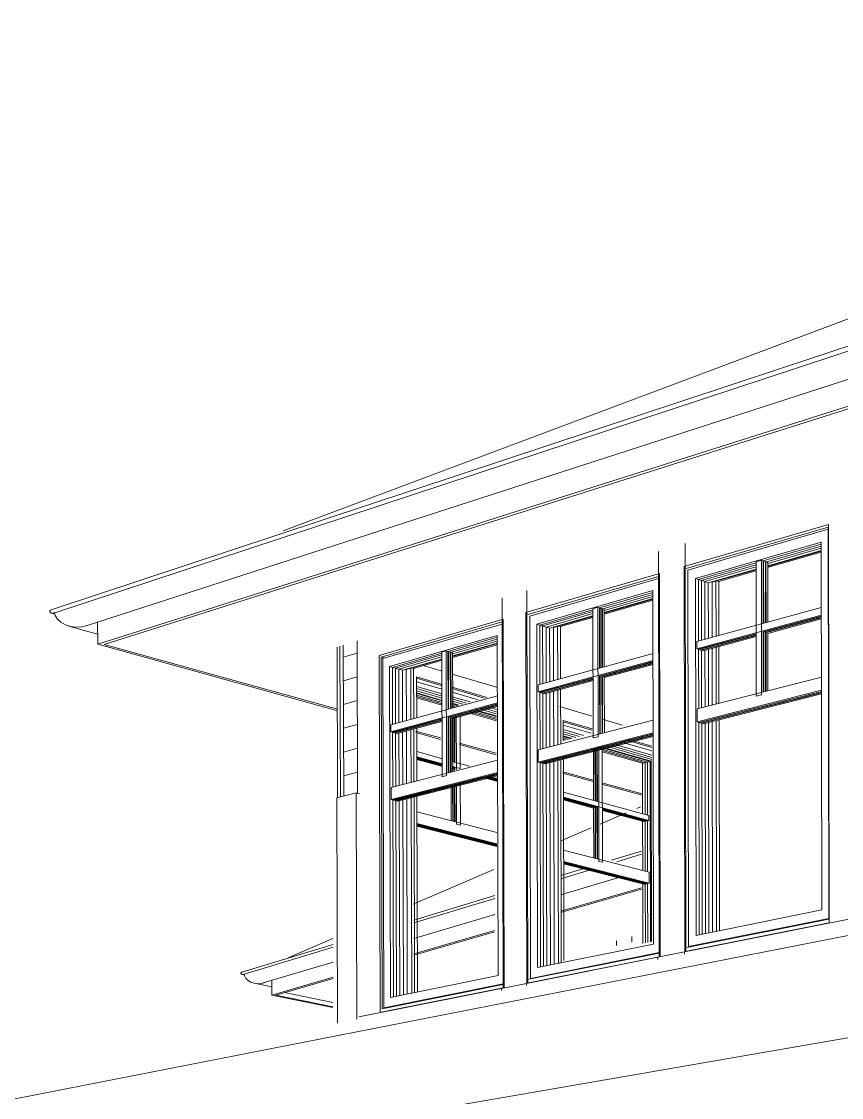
# Model space of a CAD drawing. Header units: inches. Extents: x 205 to 211, y -138 to -29.
# Drawn here: x 210.0512 to 210.3104, y -30.7502 to -30.41 of the extents above; entities that cross this region are included whole.
import ezdxf

# ---------------------------------------------------------------- set-up
doc = ezdxf.new("R2010")
doc.units = ezdxf.units.IN
doc.header["$MEASUREMENT"] = 0
for name, color, linetype, lineweight in [('A-GLAZ', 151, 'Continuous', 13), ('A-ROOF', 132, 'Continuous', 13), ('A-ROOF-OTLN', 132, 'Continuous', 9), ('A-WALL', 113, 'Continuous', 13), ('A-WALL-PATT', 111, 'Continuous', 13)]:
    doc.layers.add(name, color=color, linetype=linetype, lineweight=lineweight)

# ---------------------------------------------------------------- blocks, each defined once
blk = doc.blocks.new('FP_155-Looking Southeast')
at = {"layer": 'A-WALL-PATT', "lineweight": 9}
for p, q in [((-513.90922, -30.61092), (-513.90487, -30.60964)), ((-513.9092, -30.61842), (-513.90484, -30.61717)), ((-513.90917, -30.62593), (-513.90482, -30.6247)), ((-513.90915, -30.63343), (-513.9048, -30.63223)), ((-513.90913, -30.64093), (-513.90477, -30.63976)), ((-513.9091, -30.64843), (-513.90475, -30.64728))]:
    blk.add_line(p, q, dxfattribs=at)

msp = doc.modelspace()

# ---------------------------------------------------------------- linework, layer by layer
at = {"layer": 'A-GLAZ', "lineweight": 9}
for p, q in [((210.26068, -30.58227), (210.30632, -30.56897)), ((210.26129, -30.58291), (210.30623, -30.56984)), ((210.30623, -30.56984), (210.30638, -30.69375)), ((210.30632, -30.56897), (210.30647, -30.69498)), ((210.30624, -30.57053), (210.26188, -30.58341)), ((210.26102, -30.57502), (210.26125, -30.70401)), ((210.26427, -30.58605), (210.30401, -30.5746)), ((210.30401, -30.57523), (210.28563, -30.58051)), ((210.30401, -30.57523), (210.28563, -30.58051)), ((210.28563, -30.58051), (210.30401, -30.57523)), ((210.28636, -30.58089), (210.30401, -30.57582)), ((210.30401, -30.5765), (210.28709, -30.58135)), ((210.30401, -30.5746), (210.30416, -30.69086)), ((210.25277, -30.70571), (210.25253, -30.57754)), ((210.30399, -30.57777), (210.28707, -30.5826)), ((210.304, -30.57722), (210.28708, -30.58206)), ((210.304, -30.57741), (210.28708, -30.58224)), ((210.26089, -30.70409), (210.26068, -30.58227)), ((210.26188, -30.58341), (210.26209, -30.70246)), ((210.28343, -30.58114), (210.26523, -30.58637)), ((210.28343, -30.58114), (210.26523, -30.58637)), ((210.26523, -30.58637), (210.28343, -30.58114)), ((210.26614, -30.58669), (210.28342, -30.58173)), ((210.28342, -30.5824), (210.2672, -30.58705)), ((210.28341, -30.58311), (210.2683, -30.58743)), ((210.28341, -30.58329), (210.26949, -30.58727)), ((210.21068, -30.59685), (210.25289, -30.58454)), ((210.21127, -30.59746), (210.25254, -30.58546)), ((210.25254, -30.58612), (210.21185, -30.59794)), ((210.25289, -30.58454), (210.25312, -30.70564)), ((210.26447, -30.69892), (210.26427, -30.58605)), ((210.26427, -30.58605), (210.26523, -30.58637)), ((210.26523, -30.58637), (210.26526, -30.60583)), ((210.26614, -30.58669), (210.26523, -30.58637)), ((210.26523, -30.58637), (210.26526, -30.60583)), ((210.26526, -30.60583), (210.26523, -30.58637)), ((210.26523, -30.58637), (210.2672, -30.58705)), ((210.26618, -30.60557), (210.26614, -30.58669)), ((210.27073, -30.58688), (210.27075, -30.60423)), ((210.27075, -30.60423), (210.27073, -30.58688)), ((210.27102, -30.5868), (210.27163, -30.58701)), ((210.2834, -30.58365), (210.27163, -30.58701)), ((210.21099, -30.58987), (210.21129, -30.714)), ((210.21407, -30.6005), (210.25083, -30.58991)), ((210.25083, -30.58991), (210.25104, -30.70165)), ((210.2683, -30.58743), (210.2672, -30.58705)), ((210.2672, -30.58705), (210.26723, -30.60527)), ((210.2683, -30.58743), (210.26833, -30.60495)), ((210.26949, -30.58727), (210.26917, -30.58716)), ((210.26949, -30.58727), (210.26951, -30.6046)), ((210.27163, -30.58701), (210.27166, -30.60397)), ((210.20343, -30.71556), (210.20312, -30.59221)), ((210.25083, -30.59051), (210.23391, -30.59537)), ((210.25083, -30.59051), (210.23391, -30.59537)), ((210.23391, -30.59537), (210.25083, -30.59051)), ((210.23465, -30.59573), (210.25082, -30.59109)), ((210.25079, -30.59296), (210.23535, -30.59737)), ((210.2508, -30.59261), (210.23537, -30.59702)), ((210.25082, -30.59174), (210.23538, -30.59617)), ((210.25081, -30.59243), (210.23538, -30.59685)), ((210.21096, -30.71406), (210.21068, -30.59685)), ((210.23183, -30.59597), (210.21503, -30.6008)), ((210.23183, -30.59597), (210.21503, -30.6008)), ((210.21503, -30.6008), (210.23183, -30.59597)), ((210.21595, -30.60109), (210.23182, -30.59654)), ((210.16431, -30.61037), (210.20347, -30.59895)), ((210.16487, -30.61096), (210.20314, -30.59983)), ((210.20314, -30.60047), (210.16545, -30.61141)), ((210.20347, -30.59895), (210.20376, -30.7155)), ((210.21185, -30.59794), (210.21213, -30.7125)), ((210.23182, -30.59719), (210.21701, -30.60143)), ((210.23181, -30.59786), (210.21815, -30.60177)), ((210.23181, -30.59804), (210.21936, -30.6016)), ((210.23179, -30.59839), (210.2216, -30.6013)), ((210.21432, -30.70911), (210.21407, -30.6005)), ((210.21407, -30.6005), (210.21503, -30.6008)), ((210.21503, -30.6008), (210.21507, -30.61953)), ((210.21595, -30.60109), (210.21503, -30.6008)), ((210.21503, -30.6008), (210.21507, -30.61953)), ((210.21507, -30.61953), (210.21503, -30.6008)), ((210.21503, -30.6008), (210.21701, -30.60143)), ((210.21599, -30.61926), (210.21595, -30.60109)), ((210.21701, -30.60143), (210.21705, -30.61896)), ((210.21815, -30.60177), (210.21703, -30.60142)), ((210.21815, -30.60177), (210.21819, -30.61863)), ((210.21936, -30.6016), (210.21905, -30.6015)), ((210.21936, -30.6016), (210.2194, -30.61828)), ((210.22069, -30.60119), (210.22073, -30.61789)), ((210.22073, -30.61789), (210.22069, -30.60119)), ((210.22098, -30.6011), (210.2216, -30.6013)), ((210.2216, -30.6013), (210.22164, -30.61763)), ((210.15743, -30.65397), (210.15729, -30.60582)), ((210.16751, -30.6139), (210.20162, -30.60408)), ((210.20161, -30.60466), (210.18601, -30.60915)), ((210.20161, -30.60466), (210.18601, -30.60915)), ((210.18601, -30.60915), (210.20161, -30.60466)), ((210.18674, -30.60948), (210.20161, -30.60521)), ((210.20156, -30.60702), (210.18744, -30.61105)), ((210.20158, -30.60668), (210.18746, -30.61072)), ((210.20159, -30.60651), (210.18747, -30.61055)), ((210.2016, -30.60584), (210.18748, -30.60989)), ((210.20162, -30.60408), (210.20189, -30.71163)), ((210.16464, -30.72331), (210.16431, -30.61037)), ((210.16431, -30.61037), (210.16458, -30.61045)), ((210.18403, -30.60971), (210.16847, -30.61418)), ((210.18403, -30.60971), (210.16847, -30.61418)), ((210.16847, -30.61418), (210.18403, -30.60971)), ((210.1694, -30.61445), (210.18402, -30.61026)), ((210.26526, -30.60847), (210.2653, -30.62717)), ((210.26526, -30.60847), (210.2653, -30.62717)), ((210.2653, -30.62717), (210.26526, -30.60847)), ((210.26621, -30.62693), (210.26618, -30.60865)), ((210.26724, -30.6088), (210.26727, -30.62664)), ((210.26834, -30.60848), (210.26837, -30.62634)), ((210.26952, -30.60814), (210.26955, -30.62602)), ((210.27076, -30.60777), (210.27079, -30.62567)), ((210.27079, -30.62567), (210.27076, -30.60777)), ((210.27166, -30.60752), (210.27169, -30.62542)), ((210.16521, -30.72209), (210.16487, -30.61096)), ((210.16487, -30.61096), (210.16593, -30.61127)), ((210.16545, -30.61141), (210.16578, -30.7218)), ((210.16782, -30.71855), (210.16751, -30.6139)), ((210.16751, -30.6139), (210.16847, -30.61418)), ((210.18402, -30.61088), (210.17046, -30.61477)), ((210.18401, -30.61154), (210.17163, -30.61508)), ((210.184, -30.61171), (210.17286, -30.61489)), ((210.18398, -30.61204), (210.17517, -30.61456)), ((210.1839, -30.61529), (210.17818, -30.6136)), ((210.16847, -30.61418), (210.16853, -30.63223)), ((210.1694, -30.61445), (210.16847, -30.61418)), ((210.16847, -30.61418), (210.16853, -30.63223)), ((210.16853, -30.63223), (210.16847, -30.61418)), ((210.16847, -30.61418), (210.17046, -30.61477)), ((210.16945, -30.63196), (210.1694, -30.61445)), ((210.17046, -30.61477), (210.17051, -30.63166)), ((210.17163, -30.61508), (210.1705, -30.61475)), ((210.17163, -30.61508), (210.17167, -30.63132)), ((210.17286, -30.61489), (210.17254, -30.6148)), ((210.17286, -30.61489), (210.17291, -30.63097)), ((210.17426, -30.61446), (210.17431, -30.63056)), ((210.17431, -30.63056), (210.17426, -30.61446)), ((210.17455, -30.61437), (210.17517, -30.61456)), ((210.17517, -30.61456), (210.17522, -30.6303)), ((210.17614, -30.62997), (210.1761, -30.61717)), ((210.1761, -30.61717), (210.18391, -30.61946)), ((210.20141, -30.62046), (210.18734, -30.6163)), ((210.18389, -30.62315), (210.17608, -30.62089)), ((210.17609, -30.61873), (210.1839, -30.621)), ((210.17609, -30.6202), (210.1839, -30.62246)), ((210.1761, -30.61761), (210.18391, -30.61989)), ((210.18391, -30.61989), (210.1761, -30.61761)), ((210.18735, -30.62046), (210.19826, -30.62365)), ((210.18735, -30.62089), (210.1975, -30.62386)), ((210.1975, -30.62386), (210.18735, -30.62089)), ((210.17607, -30.62336), (210.18388, -30.62561)), ((210.17607, -30.62336), (210.18388, -30.62561)), ((210.18388, -30.62561), (210.17607, -30.62336)), ((210.18388, -30.62604), (210.17607, -30.62381)), ((210.18389, -30.62449), (210.17608, -30.62224)), ((210.17608, -30.62245), (210.18389, -30.62469)), ((210.18389, -30.62518), (210.17608, -30.62294)), ((210.17609, -30.62156), (210.1839, -30.62381)), ((210.18734, -30.622), (210.19555, -30.62439)), ((210.19182, -30.62544), (210.18734, -30.62414)), ((210.18735, -30.62346), (210.19303, -30.62511)), ((210.21508, -30.62206), (210.21512, -30.64006)), ((210.21508, -30.62206), (210.21512, -30.64006)), ((210.21512, -30.64006), (210.21508, -30.62206)), ((210.21604, -30.63981), (210.216, -30.62223)), ((210.21706, -30.62236), (210.2171, -30.63953)), ((210.2182, -30.62203), (210.21824, -30.63922)), ((210.21941, -30.62168), (210.21945, -30.63889)), ((210.22074, -30.62129), (210.22077, -30.63852)), ((210.22077, -30.63852), (210.22074, -30.62129)), ((210.22164, -30.62104), (210.22168, -30.63827)), ((210.18818, -30.62641), (210.18733, -30.62617)), ((210.18733, -30.62659), (210.18749, -30.62664)), ((210.18733, -30.62659), (210.18749, -30.62664)), ((210.18749, -30.62664), (210.18733, -30.62659)), ((210.18734, -30.62481), (210.19067, -30.62577)), ((210.18947, -30.6261), (210.18734, -30.62548)), ((210.18734, -30.62568), (210.18912, -30.6262)), ((210.1965, -30.62745), (210.20141, -30.62887)), ((210.20141, -30.62821), (210.19765, -30.62713)), ((210.19886, -30.6268), (210.20141, -30.62754)), ((210.23154, -30.62959), (210.22137, -30.62659)), ((210.20139, -30.63106), (210.19254, -30.62853)), ((210.19332, -30.62831), (210.20139, -30.63063)), ((210.19332, -30.62831), (210.20139, -30.63063)), ((210.20139, -30.63063), (210.19332, -30.62831)), ((210.2014, -30.63021), (210.19408, -30.62811)), ((210.19495, -30.62788), (210.2014, -30.62973)), ((210.2014, -30.62954), (210.1953, -30.62778)), ((210.22248, -30.63743), (210.22247, -30.63095)), ((210.22247, -30.63095), (210.23155, -30.6336)), ((210.2411, -30.63242), (210.23509, -30.63064)), ((210.2708, -30.63092), (210.27091, -30.69753)), ((210.27091, -30.69753), (210.2708, -30.63092)), ((210.2717, -30.63068), (210.27181, -30.69734)), ((210.17292, -30.63425), (210.17296, -30.65083)), ((210.17432, -30.63384), (210.17436, -30.65044)), ((210.17436, -30.65044), (210.17432, -30.63384)), ((210.17523, -30.63358), (210.17527, -30.65019)), ((210.17619, -30.64989), (210.17615, -30.63326)), ((210.22246, -30.63136), (210.23154, -30.63401)), ((210.23154, -30.63401), (210.22246, -30.63136)), ((210.22246, -30.63244), (210.23133, -30.63502)), ((210.22246, -30.63386), (210.22881, -30.6357)), ((210.2653, -30.63158), (210.26542, -30.69872)), ((210.2653, -30.63158), (210.26542, -30.69872)), ((210.26542, -30.69872), (210.2653, -30.63158)), ((210.26633, -30.69852), (210.26622, -30.63175)), ((210.26728, -30.63188), (210.26739, -30.6983)), ((210.26837, -30.63159), (210.26849, -30.69806)), ((210.26956, -30.63127), (210.26967, -30.6978)), ((210.16854, -30.63467), (210.16859, -30.65201)), ((210.16854, -30.63467), (210.16859, -30.65201)), ((210.16859, -30.65201), (210.16854, -30.63467)), ((210.16951, -30.65176), (210.16946, -30.63482)), ((210.17052, -30.63493), (210.17057, -30.65148)), ((210.17168, -30.6346), (210.17173, -30.65116)), ((210.22244, -30.6369), (210.22329, -30.63714)), ((210.22244, -30.6369), (210.22329, -30.63714)), ((210.22329, -30.63714), (210.22244, -30.6369)), ((210.2225, -30.63734), (210.22244, -30.63732)), ((210.22761, -30.63601), (210.22245, -30.63452)), ((210.22526, -30.63663), (210.22245, -30.63582)), ((210.22245, -30.63601), (210.22491, -30.63672)), ((210.22404, -30.63694), (210.22245, -30.63649)), ((210.22246, -30.63516), (210.22646, -30.63632)), ((210.24054, -30.63769), (210.2505, -30.64059)), ((210.24248, -30.6372), (210.2505, -30.63954)), ((210.2505, -30.63954), (210.24248, -30.6372)), ((210.24323, -30.63701), (210.25051, -30.63913)), ((210.2505, -30.6352), (210.2503, -30.63514)), ((210.23201, -30.64006), (210.23171, -30.63998)), ((210.2325, -30.63978), (210.23261, -30.63981)), ((210.2325, -30.63978), (210.23261, -30.63981)), ((210.23261, -30.63981), (210.2325, -30.63978)), ((210.23412, -30.63937), (210.24992, -30.64391)), ((210.25024, -30.64382), (210.23446, -30.63928)), ((210.24906, -30.64413), (210.23479, -30.64003)), ((210.23479, -30.64044), (210.24831, -30.64431)), ((210.23479, -30.64044), (210.24831, -30.64431)), ((210.24831, -30.64431), (210.23479, -30.64044)), ((210.24753, -30.64451), (210.23479, -30.64086)), ((210.23567, -30.63897), (210.2505, -30.64325)), ((210.2505, -30.64262), (210.23681, -30.63867)), ((210.23802, -30.63836), (210.2505, -30.64197)), ((210.21513, -30.6443), (210.21528, -30.7089)), ((210.21513, -30.6443), (210.21528, -30.7089)), ((210.21528, -30.7089), (210.21513, -30.6443)), ((210.2162, -30.70871), (210.21605, -30.64445)), ((210.21711, -30.64457), (210.21726, -30.70848)), ((210.21825, -30.64426), (210.21839, -30.70824)), ((210.21946, -30.64394), (210.21961, -30.70798)), ((210.22079, -30.64357), (210.22093, -30.70768)), ((210.22093, -30.70768), (210.22079, -30.64357)), ((210.22169, -30.64333), (210.22184, -30.70749)), ((210.22264, -30.70682), (210.22249, -30.64251)), ((210.24831, -30.64431), (210.24753, -30.64451)), ((210.24756, -30.66049), (210.24753, -30.64451)), ((210.24906, -30.64413), (210.24831, -30.64431)), ((210.24831, -30.64431), (210.24902, -30.64414)), ((210.24831, -30.64431), (210.24834, -30.66071)), ((210.24831, -30.64431), (210.24834, -30.66071)), ((210.24834, -30.66071), (210.24831, -30.64431)), ((210.24902, -30.64414), (210.24992, -30.64391)), ((210.24909, -30.66092), (210.24906, -30.64413)), ((210.24992, -30.64391), (210.25003, -30.70094)), ((210.25049, -30.64375), (210.25024, -30.64382)), ((210.25035, -30.70087), (210.25024, -30.64382)), ((210.17638, -30.71667), (210.17621, -30.65478)), ((210.1686, -30.65609), (210.16878, -30.71835)), ((210.1686, -30.65609), (210.16878, -30.71835)), ((210.16878, -30.71835), (210.1686, -30.65609)), ((210.1697, -30.71815), (210.16952, -30.65623)), ((210.17058, -30.65634), (210.17076, -30.71793)), ((210.17174, -30.65603), (210.17192, -30.71768)), ((210.17298, -30.6557), (210.17316, -30.71741)), ((210.17438, -30.65531), (210.17455, -30.71711)), ((210.17455, -30.71711), (210.17438, -30.65531)), ((210.17529, -30.65507), (210.17546, -30.71691)), ((210.24759, -30.6784), (210.24756, -30.66285)), ((210.24834, -30.66276), (210.24837, -30.67861)), ((210.24834, -30.66276), (210.24837, -30.67861)), ((210.24837, -30.67861), (210.24834, -30.66276)), ((210.24912, -30.67881), (210.24909, -30.66266)), ((210.24764, -30.70143), (210.2476, -30.68267)), ((210.24838, -30.68258), (210.24842, -30.70127)), ((210.24838, -30.68258), (210.24842, -30.70127)), ((210.24842, -30.70127), (210.24838, -30.68258)), ((210.24917, -30.70111), (210.24913, -30.68249)), ((210.30416, -30.69086), (210.26447, -30.69892)), ((210.25231, -30.70581), (210.31481, -30.69332)), ((210.30638, -30.69375), (210.2615, -30.70276)), ((210.2615, -30.70391), (210.30647, -30.69492)), ((210.26209, -30.70246), (210.30638, -30.69357)), ((210.25104, -30.70165), (210.21432, -30.70911)), ((210.23926, -30.70207), (210.23926, -30.70059)), ((210.24419, -30.69923), (210.24419, -30.70107)), ((210.26248, -30.70256), (210.26209, -30.70246)), ((210.20297, -30.71566), (210.26079, -30.70411)), ((210.25276, -30.70451), (210.21154, -30.71279)), ((210.21155, -30.71389), (210.25277, -30.70565)), ((210.21213, -30.7125), (210.25276, -30.70434)), ((210.25231, -30.70649), (210.25231, -30.70581)), ((210.26079, -30.70411), (210.26079, -30.7048)), ((210.20189, -30.71163), (210.16782, -30.71855)), ((210.21252, -30.71258), (210.21213, -30.7125)), ((210.1578, -30.72469), (210.21083, -30.71409)), ((210.16492, -30.72321), (210.20344, -30.71551)), ((210.20343, -30.71441), (210.16521, -30.72209)), ((210.16578, -30.7218), (210.20343, -30.71424)), ((210.20297, -30.71632), (210.20297, -30.71566)), ((210.21083, -30.71409), (210.21083, -30.71475)), ((210.16617, -30.72188), (210.16578, -30.7218))]:
    msp.add_line(p, q, dxfattribs=at)
at = {"layer": 'A-GLAZ'}
for p, q in [((210.28508, -30.58031), (210.28343, -30.58079)), ((210.28343, -30.58079), (210.28349, -30.62329)), ((210.28515, -30.62286), (210.28508, -30.58031)), ((210.28508, -30.58031), (210.28563, -30.58051)), ((210.28563, -30.58051), (210.28566, -30.60027)), ((210.28581, -30.58057), (210.28563, -30.58063)), ((210.28584, -30.60022), (210.28581, -30.58057)), ((210.28581, -30.58057), (210.28636, -30.58077)), ((210.28636, -30.58077), (210.28639, -30.60006)), ((210.28654, -30.58083), (210.28636, -30.58088)), ((210.28657, -30.60001), (210.28654, -30.58083)), ((210.28654, -30.58083), (210.28709, -30.58103)), ((210.28709, -30.58103), (210.28712, -30.59985)), ((210.23336, -30.59519), (210.23183, -30.59563)), ((210.23183, -30.59563), (210.23192, -30.6365)), ((210.23345, -30.63611), (210.23336, -30.59519)), ((210.23336, -30.59519), (210.23391, -30.59537)), ((210.23391, -30.59537), (210.23395, -30.61438)), ((210.2341, -30.59543), (210.23391, -30.59549)), ((210.23414, -30.61432), (210.2341, -30.59543)), ((210.2341, -30.59543), (210.23465, -30.59561)), ((210.23465, -30.59561), (210.23469, -30.61417)), ((210.23483, -30.59567), (210.23465, -30.59573)), ((210.23487, -30.61411), (210.23483, -30.59567)), ((210.23483, -30.59567), (210.23538, -30.59585)), ((210.23538, -30.59585), (210.23542, -30.61396)), ((210.30404, -30.59526), (210.26471, -30.60599)), ((210.26471, -30.60829), (210.30404, -30.59763)), ((210.30404, -30.59797), (210.28566, -30.60294)), ((210.28566, -30.60306), (210.30404, -30.59808)), ((210.30404, -30.59842), (210.28639, -30.60319)), ((210.28639, -30.6033), (210.30404, -30.59853)), ((210.30403, -30.59886), (210.28712, -30.60343)), ((210.28346, -30.60354), (210.26526, -30.60847)), ((210.26545, -30.60853), (210.28346, -30.60365)), ((210.28566, -30.60294), (210.28569, -30.62194)), ((210.28587, -30.62189), (210.28585, -30.60289)), ((210.28639, -30.60319), (210.28642, -30.62174)), ((210.2866, -30.62169), (210.28658, -30.60314)), ((210.28712, -30.60343), (210.28715, -30.62154)), ((210.26471, -30.60599), (210.26471, -30.60829)), ((210.28346, -30.60398), (210.266, -30.60871)), ((210.26618, -30.60877), (210.28346, -30.60409)), ((210.28345, -30.60442), (210.26673, -30.60894)), ((210.18545, -30.60898), (210.18403, -30.60939)), ((210.18403, -30.60939), (210.18414, -30.64874)), ((210.18556, -30.64838), (210.18545, -30.60898)), ((210.18545, -30.60898), (210.18601, -30.60915)), ((210.18619, -30.6092), (210.186, -30.60925)), ((210.18601, -30.60915), (210.18605, -30.62745)), ((210.18624, -30.62739), (210.18619, -30.6092)), ((210.18619, -30.6092), (210.18674, -30.60937)), ((210.18674, -30.60937), (210.18679, -30.62723)), ((210.18693, -30.60942), (210.18674, -30.60948)), ((210.18698, -30.62718), (210.18693, -30.60942)), ((210.18693, -30.60942), (210.18748, -30.60959)), ((210.18748, -30.60959), (210.18753, -30.62702)), ((210.25086, -30.60977), (210.21452, -30.61969)), ((210.26526, -30.60847), (210.26471, -30.60829)), ((210.26545, -30.60842), (210.26545, -30.60853)), ((210.266, -30.60871), (210.26545, -30.60853)), ((210.26618, -30.60865), (210.26618, -30.60877)), ((210.26673, -30.60894), (210.26618, -30.60877)), ((210.21453, -30.6219), (210.25087, -30.61205)), ((210.25087, -30.61237), (210.23396, -30.61695)), ((210.23396, -30.61706), (210.25087, -30.61248)), ((210.23469, -30.61728), (210.25086, -30.61291)), ((210.25086, -30.6128), (210.2347, -30.61717)), ((210.25086, -30.61323), (210.23543, -30.6174)), ((210.23396, -30.61695), (210.234, -30.63521)), ((210.23418, -30.63516), (210.23414, -30.6169)), ((210.2347, -30.61717), (210.23473, -30.63501)), ((210.23492, -30.63497), (210.23488, -30.61712)), ((210.23543, -30.6174), (210.23547, -30.63482)), ((210.30406, -30.61723), (210.26475, -30.62732)), ((210.21452, -30.61969), (210.21453, -30.6219)), ((210.23187, -30.61751), (210.21508, -30.62206)), ((210.21526, -30.62212), (210.23187, -30.61762)), ((210.23187, -30.61794), (210.21582, -30.62228)), ((210.216, -30.62234), (210.23187, -30.61804)), ((210.23187, -30.61836), (210.21655, -30.6225)), ((210.20166, -30.62319), (210.16797, -30.63239)), ((210.21508, -30.62206), (210.21453, -30.6219)), ((210.21526, -30.62201), (210.21526, -30.62212)), ((210.21582, -30.62228), (210.21526, -30.62212)), ((210.216, -30.62223), (210.216, -30.62234)), ((210.21655, -30.6225), (210.216, -30.62234)), ((210.26475, -30.63141), (210.30407, -30.62143)), ((210.30407, -30.62175), (210.2653, -30.63158)), ((210.26549, -30.63163), (210.30407, -30.62185)), ((210.30407, -30.62217), (210.26604, -30.6318)), ((210.26622, -30.63185), (210.30407, -30.62227)), ((210.30406, -30.62259), (210.26677, -30.63202)), ((210.28349, -30.62329), (210.28515, -30.62286)), ((210.16798, -30.63452), (210.20167, -30.62539)), ((210.20166, -30.6257), (210.18606, -30.62992)), ((210.18606, -30.63003), (210.20166, -30.6258)), ((210.20166, -30.62611), (210.1868, -30.63013)), ((210.1868, -30.63023), (210.20166, -30.62622)), ((210.18733, -30.62665), (210.18742, -30.62662)), ((210.18749, -30.62664), (210.18742, -30.62662)), ((210.20166, -30.62653), (210.18754, -30.63034)), ((210.18757, -30.62658), (210.18802, -30.62646)), ((210.1881, -30.62648), (210.18802, -30.62646)), ((210.18817, -30.62642), (210.18863, -30.62629)), ((210.1887, -30.62631), (210.18863, -30.62629)), ((210.26475, -30.62732), (210.26475, -30.63141)), ((210.18408, -30.63046), (210.16854, -30.63467)), ((210.16872, -30.63472), (210.18408, -30.63056)), ((210.18408, -30.63087), (210.16927, -30.63487)), ((210.16946, -30.63492), (210.18408, -30.63097)), ((210.18606, -30.62992), (210.18611, -30.64751)), ((210.18629, -30.64746), (210.18625, -30.62987)), ((210.1868, -30.63013), (210.18685, -30.64731)), ((210.18703, -30.64726), (210.18698, -30.63008)), ((210.18743, -30.62998), (210.18747, -30.6439)), ((210.18754, -30.63034), (210.18758, -30.64712)), ((210.18762, -30.64394), (210.18758, -30.62994)), ((210.18803, -30.62982), (210.18807, -30.64407)), ((210.18822, -30.64411), (210.18818, -30.62978)), ((210.18863, -30.62966), (210.18868, -30.64646)), ((210.1899, -30.64613), (210.18986, -30.62931)), ((210.2509, -30.63088), (210.21457, -30.64021)), ((210.16797, -30.63239), (210.16798, -30.63452)), ((210.18408, -30.63128), (210.17001, -30.63508)), ((210.2653, -30.63158), (210.26475, -30.63141)), ((210.26549, -30.63153), (210.26549, -30.63163)), ((210.26604, -30.6318), (210.26549, -30.63163)), ((210.26622, -30.63175), (210.26622, -30.63185)), ((210.26677, -30.63202), (210.26622, -30.63185)), ((210.16854, -30.63467), (210.16798, -30.63452)), ((210.16872, -30.63462), (210.16872, -30.63472)), ((210.16927, -30.63487), (210.16872, -30.63472)), ((210.16946, -30.63482), (210.16946, -30.63492)), ((210.17001, -30.63508), (210.16946, -30.63492)), ((210.21458, -30.64414), (210.25091, -30.63492)), ((210.25091, -30.63522), (210.21513, -30.6443)), ((210.21532, -30.64435), (210.25091, -30.63533)), ((210.25091, -30.63563), (210.21587, -30.6445)), ((210.21605, -30.64455), (210.25091, -30.63573)), ((210.2509, -30.63603), (210.2166, -30.64471)), ((210.23192, -30.6365), (210.23345, -30.63611)), ((210.18394, -30.64294), (210.17613, -30.64082)), ((210.21457, -30.64021), (210.21458, -30.64414)), ((210.23204, -30.65626), (210.23201, -30.6399)), ((210.23246, -30.63979), (210.2325, -30.65639)), ((210.23261, -30.63981), (210.2325, -30.63978)), ((210.23265, -30.65643), (210.23261, -30.63975)), ((210.23306, -30.63964), (210.2331, -30.65656)), ((210.23321, -30.63966), (210.2331, -30.63963)), ((210.23325, -30.6566), (210.23321, -30.6396)), ((210.23366, -30.63948), (210.23374, -30.67552)), ((210.2348, -30.63979), (210.2337, -30.63947)), ((210.23487, -30.67581), (210.2348, -30.63979)), ((210.20171, -30.64351), (210.16803, -30.65216)), ((210.17613, -30.64243), (210.18394, -30.64455)), ((210.18394, -30.64479), (210.17613, -30.64267)), ((210.17613, -30.64275), (210.18394, -30.64487)), ((210.18394, -30.64511), (210.17613, -30.64299)), ((210.17613, -30.64307), (210.18394, -30.64519)), ((210.18393, -30.64543), (210.17613, -30.64331)), ((210.19279, -30.64536), (210.18738, -30.64388)), ((210.21513, -30.6443), (210.21458, -30.64414)), ((210.21531, -30.64425), (210.21532, -30.64435)), ((210.21587, -30.6445), (210.21532, -30.64435)), ((210.21605, -30.64445), (210.21605, -30.64455)), ((210.2166, -30.64471), (210.21605, -30.64455)), ((210.16804, -30.65595), (210.20172, -30.6474)), ((210.20172, -30.6477), (210.1686, -30.65609)), ((210.16878, -30.65614), (210.20172, -30.64779)), ((210.20172, -30.64808), (210.16934, -30.65628)), ((210.18823, -30.64595), (210.18738, -30.64572)), ((210.18738, -30.6458), (210.18823, -30.64603)), ((210.18762, -30.64611), (210.18738, -30.64604)), ((210.18738, -30.64612), (210.18762, -30.64619)), ((210.18739, -30.64548), (210.18984, -30.64615)), ((210.18747, -30.64606), (210.18748, -30.64677)), ((210.18763, -30.64674), (210.18762, -30.64611)), ((210.18808, -30.64591), (210.18808, -30.64662)), ((210.18823, -30.64658), (210.18823, -30.64595)), ((210.16952, -30.65633), (210.20171, -30.64818)), ((210.20171, -30.64847), (210.17007, -30.65647)), ((210.18414, -30.64874), (210.18556, -30.64838)), ((210.18827, -30.66296), (210.18824, -30.65151)), ((210.18869, -30.6514), (210.18873, -30.66377)), ((210.18995, -30.66408), (210.18992, -30.65108)), ((210.20144, -30.65016), (210.19741, -30.64907)), ((210.19786, -30.64896), (210.20144, -30.64993)), ((210.20144, -30.64985), (210.19801, -30.64892)), ((210.19846, -30.6488), (210.20145, -30.64961)), ((210.20145, -30.64953), (210.19861, -30.64877)), ((210.19906, -30.64865), (210.20145, -30.6493)), ((210.16803, -30.65216), (210.16804, -30.65595)), ((210.18707, -30.66265), (210.18704, -30.65182)), ((210.18749, -30.65171), (210.18752, -30.66277)), ((210.18767, -30.66281), (210.18764, -30.65167)), ((210.18809, -30.65155), (210.18812, -30.66292)), ((210.24954, -30.66104), (210.22249, -30.65367)), ((210.1686, -30.65609), (210.16804, -30.65595)), ((210.16878, -30.65604), (210.16878, -30.65614)), ((210.16934, -30.65628), (210.16878, -30.65614)), ((210.16952, -30.65623), (210.16952, -30.65633)), ((210.17007, -30.65647), (210.16952, -30.65633)), ((210.22249, -30.65523), (210.24954, -30.66256)), ((210.23325, -30.65837), (210.22249, -30.65546)), ((210.22249, -30.65554), (210.23325, -30.65845)), ((210.23265, -30.65852), (210.22249, -30.65577)), ((210.22249, -30.65585), (210.23265, -30.65859)), ((210.23205, -30.65866), (210.22249, -30.65608)), ((210.20149, -30.66636), (210.17618, -30.65986)), ((210.23208, -30.67443), (210.23205, -30.65866)), ((210.2325, -30.65848), (210.23253, -30.67455)), ((210.23268, -30.67458), (210.23265, -30.65852)), ((210.2331, -30.65833), (210.23313, -30.6747)), ((210.23328, -30.67474), (210.23325, -30.65837)), ((210.24909, -30.66267), (210.23483, -30.6588)), ((210.23483, -30.65888), (210.24894, -30.6627)), ((210.24849, -30.6628), (210.23483, -30.65911)), ((210.23483, -30.65918), (210.24834, -30.66284)), ((210.24789, -30.66294), (210.23483, -30.65941)), ((210.24954, -30.66256), (210.24954, -30.66104)), ((210.17619, -30.66356), (210.2015, -30.66998)), ((210.2015, -30.6702), (210.17619, -30.66378)), ((210.17619, -30.66386), (210.2015, -30.67027)), ((210.2015, -30.67049), (210.17619, -30.66408)), ((210.17619, -30.66416), (210.2015, -30.67057)), ((210.20149, -30.67079), (210.17619, -30.66438)), ((210.18873, -30.66377), (210.18995, -30.66408)), ((210.24834, -30.66284), (210.24789, -30.66294)), ((210.24834, -30.66284), (210.24834, -30.66276)), ((210.24894, -30.6627), (210.24849, -30.6628)), ((210.24894, -30.6627), (210.24894, -30.66262)), ((210.24954, -30.66256), (210.24909, -30.66267)), ((210.24957, -30.67893), (210.22253, -30.67199)), ((210.24853, -30.68262), (210.22253, -30.67604)), ((210.22253, -30.67611), (210.24838, -30.68266)), ((210.24793, -30.68275), (210.22253, -30.67633)), ((210.22254, -30.67554), (210.24958, -30.68239)), ((210.24913, -30.68249), (210.22254, -30.67575)), ((210.22254, -30.67583), (210.24898, -30.68253)), ((210.23374, -30.67552), (210.23487, -30.67581)), ((210.24958, -30.68239), (210.24957, -30.67893)), ((210.24838, -30.68266), (210.24793, -30.68275)), ((210.24838, -30.68266), (210.24838, -30.68258)), ((210.24898, -30.68253), (210.24853, -30.68262)), ((210.24898, -30.68253), (210.24898, -30.68245)), ((210.24958, -30.68239), (210.24913, -30.68249))]:
    msp.add_line(p, q, dxfattribs=at)
at = {"layer": 'A-ROOF'}
for p, q in [((210.13393, -30.57101), (210.5008, -30.43332)), ((210.2457, -30.65874), (210.24689, -30.65823)), ((210.23409, -30.66372), (210.24232, -30.66019)), ((210.22168, -30.66905), (210.23129, -30.66492)), ((210.17504, -30.68904), (210.20051, -30.67812)), ((210.36349, -30.6889), (209.8215, -30.79516)), ((210.13555, -30.70598), (210.14963, -30.69994)), ((210.3635, -30.72251), (209.82165, -30.81603))]:
    msp.add_line(p, q, dxfattribs=at)
at = {"layer": 'A-ROOF-OTLN'}
for p, q in [((210.0606, -30.59598), (210.62238, -30.40999)), ((210.06139, -30.59702), (210.62205, -30.41206)), ((210.61785, -30.42435), (210.07163, -30.60102)), ((210.61636, -30.43517), (210.0753, -30.60685)), ((210.61554, -30.43647), (210.07734, -30.60691)), ((210.06181, -30.59735), (210.06071, -30.59703)), ((210.06152, -30.59697), (210.06176, -30.59704)), ((210.0616, -30.59694), (210.06175, -30.59698)), ((210.0753, -30.60685), (210.07527, -30.59979)), ((210.07526, -30.60365), (210.06615, -30.6011)), ((210.0753, -30.60685), (210.15081, -30.6278)), ((210.07734, -30.60691), (210.15081, -30.62733)), ((210.17588, -30.6343), (210.1837, -30.63647)), ((210.17587, -30.63476), (210.18369, -30.63693)), ((210.18966, -30.63859), (210.20122, -30.6418)), ((210.18967, -30.63813), (210.20123, -30.64134)), ((210.22229, -30.64765), (210.23187, -30.6503)), ((210.2223, -30.6472), (210.23187, -30.64986)), ((210.23465, -30.65063), (210.2474, -30.65418)), ((210.23465, -30.65107), (210.2474, -30.65461)), ((210.2377, -30.67517), (210.24723, -30.67229)), ((210.24723, -30.67328), (210.23945, -30.67563)), ((210.22199, -30.67992), (210.23006, -30.67748)), ((210.2318, -30.67793), (210.22199, -30.68089)), ((210.24111, -30.68034), (210.22199, -30.686)), ((210.24722, -30.68382), (210.22198, -30.69116)), ((210.24722, -30.68426), (210.22198, -30.69159)), ((210.17525, -30.69406), (210.20079, -30.68633)), ((210.20079, -30.68728), (210.17526, -30.69498)), ((210.20079, -30.69228), (210.17525, -30.69984)), ((210.20078, -30.69775), (210.17524, -30.70516)), ((210.20078, -30.69732), (210.17525, -30.70475)), ((210.1209, -30.7105), (210.14976, -30.70177)), ((210.14976, -30.70267), (210.12132, -30.71124)), ((210.14975, -30.70739), (210.12761, -30.71395)), ((210.12174, -30.71141), (210.12098, -30.71125)), ((210.12147, -30.71119), (210.1216, -30.71121)), ((210.14975, -30.71216), (210.13032, -30.71781)), ((210.14974, -30.71256), (210.13163, -30.71782)), ((210.1303, -30.71518), (210.12481, -30.71406)), ((210.1303, -30.7131), (210.13032, -30.71781)), ((210.13032, -30.71781), (210.14965, -30.72169)), ((210.13163, -30.71782), (210.14965, -30.72145)), ((210.1344, -30.71699), (210.14965, -30.72008))]:
    msp.add_line(p, q, dxfattribs=at)
for points in [[(210.06061, -30.59597, 0), (210.06043, -30.59605, 0), (210.0603, -30.59616, 0), (210.0602, -30.59629, 0), (210.06016, -30.59643, 0), (210.06017, -30.59658, 0), (210.06024, -30.59672, 0), (210.06036, -30.59685, 0), (210.06051, -30.59695, 0), (210.0607, -30.59703, 0), (210.06091, -30.59707, 0), (210.06112, -30.59707, 0), (210.06132, -30.59704, 0)], [(210.06139, -30.59702, 0), (210.06132, -30.59704, 0), (210.06112, -30.59707, 0), (210.06091, -30.59707, 0), (210.0607, -30.59703, 0), (210.06051, -30.59695, 0), (210.06036, -30.59685, 0), (210.06024, -30.59672, 0), (210.06017, -30.59658, 0), (210.06016, -30.59643, 0), (210.0602, -30.59629, 0), (210.0603, -30.59616, 0), (210.06043, -30.59605, 0), (210.06061, -30.59597, 0)], [(210.06168, -30.59691, 0), (210.06189, -30.59775, 0), (210.06258, -30.59891, 0), (210.06367, -30.59992, 0), (210.06508, -30.60072, 0), (210.06672, -30.60124, 0), (210.06848, -30.60145, 0), (210.07024, -30.60134, 0), (210.07188, -30.60092, 0)], [(210.07188, -30.60092, 0), (210.07024, -30.60134, 0), (210.06848, -30.60145, 0), (210.06672, -30.60124, 0), (210.06508, -30.60072, 0), (210.06367, -30.59992, 0), (210.06258, -30.59891, 0), (210.06189, -30.59775, 0), (210.06168, -30.59691, 0)], [(210.12132, -30.71123, 0), (210.12119, -30.71126, 0), (210.12105, -30.71126, 0), (210.12092, -30.71124, 0), (210.1208, -30.71119, 0), (210.1207, -30.71112, 0), (210.12063, -30.71103, 0), (210.12058, -30.71093, 0), (210.12058, -30.71083, 0), (210.1206, -30.71073, 0), (210.12066, -30.71064, 0), (210.12075, -30.71056, 0), (210.12086, -30.7105, 0), (210.1209, -30.71049, 0)], [(210.12086, -30.7105, 0), (210.12075, -30.71056, 0), (210.12066, -30.71064, 0), (210.1206, -30.71073, 0), (210.12058, -30.71083, 0), (210.12058, -30.71093, 0), (210.12063, -30.71103, 0), (210.1207, -30.71112, 0), (210.1208, -30.71119, 0), (210.12092, -30.71124, 0), (210.12105, -30.71126, 0), (210.12119, -30.71126, 0), (210.12132, -30.71123, 0)], [(210.12811, -30.71376, 0), (210.12706, -30.71407, 0), (210.12593, -30.71417, 0), (210.12479, -30.71405, 0), (210.12374, -30.71372, 0), (210.12283, -30.71319, 0), (210.12213, -30.71251, 0), (210.12169, -30.71171, 0), (210.12156, -30.71118, 0)], [(210.12156, -30.71118, 0), (210.12169, -30.71171, 0), (210.12213, -30.71251, 0), (210.12283, -30.71319, 0), (210.12374, -30.71372, 0), (210.12479, -30.71405, 0), (210.12593, -30.71417, 0), (210.12706, -30.71407, 0)]]:
    msp.add_polyline3d(points, dxfattribs=at)
at = {"layer": 'A-WALL'}
for p, q in [((210.15308, -30.65488), (210.15293, -30.60716)), ((210.15113, -30.65538), (210.15098, -30.60774)), ((210.15188, -30.60748), (210.15203, -30.65515)), ((210.15703, -30.65387), (210.15092, -30.65545)), ((210.15725, -30.72543), (210.15703, -30.65387)), ((210.15703, -30.65387), (210.15804, -30.65414)), ((210.15092, -30.65545), (210.15114, -30.72665))]:
    msp.add_line(p, q, dxfattribs=at)

# ---------------------------------------------------------------- block references
at = {"layer": 'A-WALL', "lineweight": 9}
msp.add_blockref('FP_155-Looking Southeast', (724.06216, 0), dxfattribs=at)

doc.saveas('drawing.dxf')
